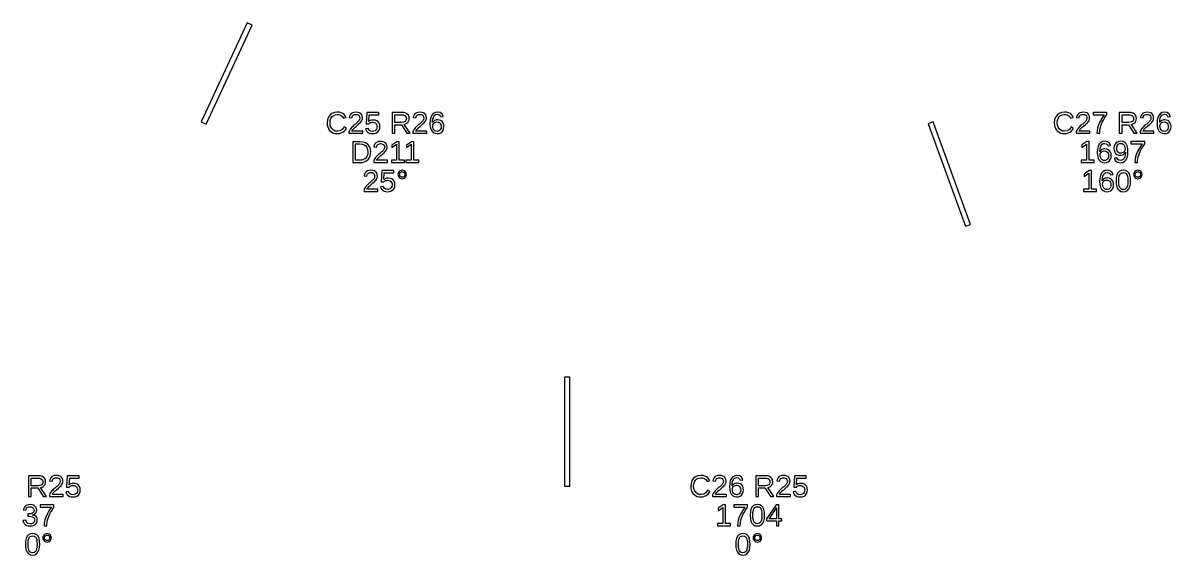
# Model space of a CAD drawing. Extents: x 194 to 2890, y 45 to 1503.
# Drawn here: x 2574.3 to 2890.1, y 956 to 1102.5 of the extents above; entities that cross this region are included whole.
import ezdxf

# ---------------------------------------------------------------- set-up
doc = ezdxf.new("R2010")
doc.units = 0
doc.layers.get('0').update_dxf_attribs({"linetype": 'CONTINUOUS'})

msp = doc.modelspace()

# ---------------------------------------------------------------- linework, layer by layer
for points in [[(2637.36, 1101.87), (2636, 1102.51), (2623.32, 1075.32), (2624.68, 1074.68)], [(2661.31, 1072.09), (2661.81, 1072.22), (2662.26, 1072.44), (2662.66, 1072.73), (2662.99, 1073.11), (2663.26, 1073.56), (2662.62, 1073.88), (2662.15, 1073.22), (2661.55, 1072.82), (2660.81, 1072.69), (2660.23, 1072.76), (2659.73, 1072.97), (2659.32, 1073.33), (2659.01, 1073.8), (2658.83, 1074.37), (2658.77, 1075.02), (2658.83, 1075.68), (2659, 1076.24), (2659.3, 1076.7), (2659.7, 1077.04), (2660.19, 1077.25), (2660.78, 1077.32), (2661.16, 1077.29), (2661.51, 1077.2), (2661.83, 1077.05), (2662.09, 1076.85), (2662.31, 1076.59), (2662.47, 1076.29), (2663.2, 1076.53), (2662.97, 1076.96), (2662.67, 1077.31), (2662.3, 1077.59), (2661.86, 1077.79), (2661.35, 1077.91), (2660.77, 1077.95), (2659.96, 1077.86), (2659.28, 1077.6), (2658.72, 1077.17), (2658.31, 1076.59), (2658.06, 1075.87), (2657.98, 1075.02), (2658.02, 1074.44), (2658.13, 1073.91), (2658.31, 1073.44), (2658.56, 1073.03), (2658.89, 1072.68), (2659.27, 1072.41), (2659.72, 1072.21), (2660.22, 1072.09), (2660.77, 1072.05)], [(2667.79, 1072.75), (2664.8, 1072.75), (2664.9, 1072.95), (2665.03, 1073.14), (2665.2, 1073.35), (2665.4, 1073.56), (2665.65, 1073.79), (2665.94, 1074.04), (2666.45, 1074.46), (2666.83, 1074.8), (2667.09, 1075.06), (2667.28, 1075.28), (2667.43, 1075.5), (2667.55, 1075.72), (2667.63, 1075.94), (2667.68, 1076.16), (2667.7, 1076.38), (2667.65, 1076.84), (2667.49, 1077.23), (2667.23, 1077.54), (2666.88, 1077.77), (2666.43, 1077.9), (2665.9, 1077.95), (2665.41, 1077.9), (2664.98, 1077.77), (2664.61, 1077.54), (2664.32, 1077.24), (2664.13, 1076.88), (2664.02, 1076.45), (2664.77, 1076.38), (2664.84, 1076.66), (2664.96, 1076.9), (2665.13, 1077.09), (2665.35, 1077.23), (2665.61, 1077.32), (2665.9, 1077.35), (2666.2, 1077.32), (2666.46, 1077.23), (2666.67, 1077.09), (2666.82, 1076.89), (2666.92, 1076.65), (2666.95, 1076.35), (2666.93, 1076.13), (2666.87, 1075.92), (2666.79, 1075.73), (2666.67, 1075.55), (2666.53, 1075.37), (2666.36, 1075.2), (2666.18, 1075.03), (2665.99, 1074.86), (2665.78, 1074.69), (2665.56, 1074.52), (2665.35, 1074.34), (2665.13, 1074.15), (2664.91, 1073.94), (2664.7, 1073.72), (2664.5, 1073.49), (2664.31, 1073.23), (2664.14, 1072.95), (2663.99, 1072.65), (2663.99, 1072.13), (2667.79, 1072.13)], [(2671.05, 1072.11), (2671.55, 1072.28), (2671.95, 1072.57), (2672.25, 1072.96), (2672.43, 1073.44), (2672.49, 1074), (2672.44, 1074.5), (2672.27, 1074.93), (2671.99, 1075.29), (2671.62, 1075.57), (2671.17, 1075.73), (2670.64, 1075.79), (2670.19, 1075.75), (2669.8, 1075.63), (2669.46, 1075.42), (2669.57, 1077.24), (2672.16, 1077.24), (2672.16, 1077.86), (2668.9, 1077.86), (2668.71, 1074.78), (2669.42, 1074.78), (2669.6, 1074.92), (2669.77, 1075.02), (2669.94, 1075.1), (2670.11, 1075.15), (2670.3, 1075.18), (2670.49, 1075.19), (2670.84, 1075.15), (2671.15, 1075.04), (2671.4, 1074.86), (2671.58, 1074.61), (2671.69, 1074.32), (2671.73, 1073.98), (2671.69, 1073.6), (2671.58, 1073.27), (2671.4, 1073), (2671.15, 1072.81), (2670.84, 1072.69), (2670.47, 1072.65), (2669.91, 1072.74), (2669.52, 1073.03), (2669.28, 1073.5), (2668.54, 1073.41), (2668.67, 1073.01), (2668.88, 1072.67), (2669.16, 1072.4), (2669.53, 1072.21), (2669.96, 1072.09), (2670.46, 1072.05)], [(2676.62, 1074.51), (2678.4, 1074.51), (2679.89, 1072.13), (2680.79, 1072.13), (2679.16, 1074.6), (2679.57, 1074.71), (2679.91, 1074.9), (2680.19, 1075.15), (2680.4, 1075.46), (2680.52, 1075.82), (2680.56, 1076.22), (2680.5, 1076.7), (2680.33, 1077.1), (2680.03, 1077.43), (2679.63, 1077.67), (2679.14, 1077.82), (2678.54, 1077.86), (2675.84, 1077.86), (2675.84, 1072.13), (2676.62, 1072.13)], [(2676.62, 1075.13), (2676.62, 1077.24), (2678.46, 1077.24), (2678.85, 1077.21), (2679.18, 1077.13), (2679.44, 1076.98), (2679.63, 1076.78), (2679.74, 1076.52), (2679.78, 1076.22), (2679.74, 1075.9), (2679.63, 1075.63), (2679.44, 1075.41), (2679.19, 1075.25), (2678.87, 1075.16), (2678.49, 1075.13)], [(2685.39, 1072.75), (2682.4, 1072.75), (2682.5, 1072.95), (2682.63, 1073.14), (2682.8, 1073.35), (2683, 1073.56), (2683.25, 1073.79), (2683.54, 1074.04), (2684.05, 1074.46), (2684.43, 1074.8), (2684.7, 1075.06), (2684.88, 1075.28), (2685.03, 1075.5), (2685.15, 1075.72), (2685.23, 1075.94), (2685.28, 1076.16), (2685.3, 1076.38), (2685.25, 1076.84), (2685.09, 1077.23), (2684.84, 1077.54), (2684.48, 1077.77), (2684.04, 1077.9), (2683.5, 1077.95), (2683.01, 1077.9), (2682.58, 1077.77), (2682.21, 1077.54), (2681.92, 1077.24), (2681.73, 1076.88), (2681.63, 1076.45), (2682.38, 1076.38), (2682.44, 1076.66), (2682.56, 1076.9), (2682.73, 1077.09), (2682.95, 1077.23), (2683.21, 1077.32), (2683.5, 1077.35), (2683.81, 1077.32), (2684.06, 1077.23), (2684.27, 1077.09), (2684.43, 1076.89), (2684.52, 1076.65), (2684.55, 1076.35), (2684.53, 1076.13), (2684.48, 1075.92), (2684.39, 1075.73), (2684.27, 1075.55), (2684.13, 1075.37), (2683.97, 1075.2), (2683.79, 1075.03), (2683.59, 1074.86), (2683.38, 1074.69), (2683.17, 1074.52), (2682.95, 1074.34), (2682.73, 1074.15), (2682.51, 1073.94), (2682.3, 1073.72), (2682.1, 1073.49), (2681.91, 1073.23), (2681.74, 1072.95), (2681.59, 1072.65), (2681.59, 1072.13), (2685.39, 1072.13)], [(2688.76, 1072.11), (2689.22, 1072.28), (2689.59, 1072.57), (2689.86, 1072.97), (2690.02, 1073.44), (2690.08, 1074.01), (2690.03, 1074.53), (2689.87, 1074.97), (2689.61, 1075.34), (2689.27, 1075.62), (2688.85, 1075.78), (2688.35, 1075.84), (2688.05, 1075.82), (2687.78, 1075.75), (2687.52, 1075.64), (2687.3, 1075.5), (2687.11, 1075.31), (2686.96, 1075.08), (2687, 1075.76), (2687.11, 1076.32), (2687.31, 1076.77), (2687.57, 1077.1), (2687.89, 1077.29), (2688.28, 1077.36), (2688.7, 1077.28), (2689.02, 1077.04), (2689.22, 1076.66), (2689.92, 1076.78), (2689.59, 1077.43), (2689.04, 1077.82), (2688.28, 1077.95), (2687.68, 1077.86), (2687.17, 1077.6), (2686.77, 1077.15), (2686.47, 1076.54), (2686.29, 1075.78), (2686.23, 1074.87), (2686.29, 1074.02), (2686.46, 1073.32), (2686.75, 1072.77), (2687.14, 1072.37), (2687.63, 1072.13), (2688.23, 1072.05)], [(2861.31, 1072.09), (2861.81, 1072.22), (2862.26, 1072.44), (2862.66, 1072.73), (2862.99, 1073.11), (2863.26, 1073.56), (2862.62, 1073.88), (2862.15, 1073.22), (2861.55, 1072.82), (2860.81, 1072.69), (2860.23, 1072.76), (2859.73, 1072.97), (2859.32, 1073.33), (2859.01, 1073.8), (2858.83, 1074.37), (2858.77, 1075.02), (2858.83, 1075.68), (2859, 1076.24), (2859.3, 1076.7), (2859.7, 1077.04), (2860.19, 1077.25), (2860.78, 1077.32), (2861.16, 1077.29), (2861.51, 1077.2), (2861.83, 1077.05), (2862.09, 1076.85), (2862.31, 1076.59), (2862.47, 1076.29), (2863.2, 1076.53), (2862.97, 1076.96), (2862.67, 1077.31), (2862.3, 1077.59), (2861.86, 1077.79), (2861.35, 1077.91), (2860.77, 1077.95), (2859.96, 1077.86), (2859.28, 1077.6), (2858.72, 1077.17), (2858.31, 1076.59), (2858.06, 1075.87), (2857.98, 1075.02), (2858.02, 1074.44), (2858.13, 1073.91), (2858.31, 1073.44), (2858.56, 1073.03), (2858.89, 1072.68), (2859.27, 1072.41), (2859.72, 1072.21), (2860.22, 1072.09), (2860.77, 1072.05)], [(2867.79, 1072.75), (2864.8, 1072.75), (2864.9, 1072.95), (2865.03, 1073.14), (2865.2, 1073.35), (2865.4, 1073.56), (2865.65, 1073.79), (2865.94, 1074.04), (2866.45, 1074.46), (2866.83, 1074.8), (2867.09, 1075.06), (2867.28, 1075.28), (2867.43, 1075.5), (2867.55, 1075.72), (2867.63, 1075.94), (2867.68, 1076.16), (2867.7, 1076.38), (2867.65, 1076.84), (2867.49, 1077.23), (2867.23, 1077.54), (2866.88, 1077.77), (2866.43, 1077.9), (2865.9, 1077.95), (2865.41, 1077.9), (2864.98, 1077.77), (2864.61, 1077.54), (2864.32, 1077.24), (2864.13, 1076.88), (2864.02, 1076.45), (2864.77, 1076.38), (2864.84, 1076.66), (2864.96, 1076.9), (2865.13, 1077.09), (2865.35, 1077.23), (2865.61, 1077.32), (2865.9, 1077.35), (2866.2, 1077.32), (2866.46, 1077.23), (2866.67, 1077.09), (2866.82, 1076.89), (2866.92, 1076.65), (2866.95, 1076.35), (2866.93, 1076.13), (2866.87, 1075.92), (2866.79, 1075.73), (2866.67, 1075.55), (2866.53, 1075.37), (2866.36, 1075.2), (2866.18, 1075.03), (2865.99, 1074.86), (2865.78, 1074.69), (2865.56, 1074.52), (2865.35, 1074.34), (2865.13, 1074.15), (2864.91, 1073.94), (2864.7, 1073.72), (2864.5, 1073.49), (2864.31, 1073.23), (2864.14, 1072.95), (2863.99, 1072.65), (2863.99, 1072.13), (2867.79, 1072.13)], [(2870.48, 1072.65), (2870.54, 1073.17), (2870.64, 1073.67), (2870.78, 1074.16), (2870.96, 1074.66), (2871.18, 1075.17), (2871.48, 1075.74), (2871.89, 1076.44), (2872.42, 1077.27), (2872.42, 1077.86), (2868.63, 1077.86), (2868.63, 1077.24), (2871.72, 1077.24), (2871.06, 1076.23), (2870.54, 1075.3), (2870.16, 1074.44), (2869.9, 1073.65), (2869.74, 1072.88), (2869.69, 1072.13), (2870.46, 1072.13)], [(2876.62, 1074.51), (2878.4, 1074.51), (2879.89, 1072.13), (2880.79, 1072.13), (2879.16, 1074.6), (2879.57, 1074.71), (2879.91, 1074.9), (2880.19, 1075.15), (2880.4, 1075.46), (2880.52, 1075.82), (2880.56, 1076.22), (2880.5, 1076.7), (2880.33, 1077.1), (2880.03, 1077.43), (2879.63, 1077.67), (2879.14, 1077.82), (2878.54, 1077.86), (2875.84, 1077.86), (2875.84, 1072.13), (2876.62, 1072.13)], [(2876.62, 1075.13), (2876.62, 1077.24), (2878.46, 1077.24), (2878.85, 1077.21), (2879.18, 1077.13), (2879.44, 1076.98), (2879.63, 1076.78), (2879.74, 1076.52), (2879.78, 1076.22), (2879.74, 1075.9), (2879.63, 1075.63), (2879.44, 1075.41), (2879.19, 1075.25), (2878.87, 1075.16), (2878.49, 1075.13)], [(2885.39, 1072.75), (2882.4, 1072.75), (2882.5, 1072.95), (2882.63, 1073.14), (2882.8, 1073.35), (2883, 1073.56), (2883.25, 1073.79), (2883.54, 1074.04), (2884.05, 1074.46), (2884.43, 1074.8), (2884.7, 1075.06), (2884.88, 1075.28), (2885.03, 1075.5), (2885.15, 1075.72), (2885.23, 1075.94), (2885.28, 1076.16), (2885.3, 1076.38), (2885.25, 1076.84), (2885.09, 1077.23), (2884.84, 1077.54), (2884.48, 1077.77), (2884.04, 1077.9), (2883.5, 1077.95), (2883.01, 1077.9), (2882.58, 1077.77), (2882.21, 1077.54), (2881.92, 1077.24), (2881.73, 1076.88), (2881.63, 1076.45), (2882.38, 1076.38), (2882.44, 1076.66), (2882.56, 1076.9), (2882.73, 1077.09), (2882.95, 1077.23), (2883.21, 1077.32), (2883.5, 1077.35), (2883.81, 1077.32), (2884.06, 1077.23), (2884.27, 1077.09), (2884.43, 1076.89), (2884.52, 1076.65), (2884.55, 1076.35), (2884.53, 1076.13), (2884.48, 1075.92), (2884.39, 1075.73), (2884.27, 1075.55), (2884.13, 1075.37), (2883.97, 1075.2), (2883.79, 1075.03), (2883.59, 1074.86), (2883.38, 1074.69), (2883.17, 1074.52), (2882.95, 1074.34), (2882.73, 1074.15), (2882.51, 1073.94), (2882.3, 1073.72), (2882.1, 1073.49), (2881.91, 1073.23), (2881.74, 1072.95), (2881.59, 1072.65), (2881.59, 1072.13), (2885.39, 1072.13)], [(2888.76, 1072.11), (2889.22, 1072.28), (2889.59, 1072.57), (2889.86, 1072.97), (2890.02, 1073.44), (2890.08, 1074.01), (2890.03, 1074.53), (2889.87, 1074.97), (2889.61, 1075.34), (2889.27, 1075.62), (2888.85, 1075.78), (2888.35, 1075.84), (2888.05, 1075.82), (2887.78, 1075.75), (2887.52, 1075.64), (2887.3, 1075.5), (2887.11, 1075.31), (2886.96, 1075.08), (2887, 1075.76), (2887.11, 1076.32), (2887.31, 1076.77), (2887.57, 1077.1), (2887.89, 1077.29), (2888.28, 1077.36), (2888.7, 1077.28), (2889.02, 1077.04), (2889.22, 1076.66), (2889.92, 1076.78), (2889.59, 1077.43), (2889.04, 1077.82), (2888.28, 1077.95), (2887.68, 1077.86), (2887.17, 1077.6), (2886.77, 1077.15), (2886.47, 1076.54), (2886.29, 1075.78), (2886.23, 1074.87), (2886.29, 1074.02), (2886.46, 1073.32), (2886.75, 1072.77), (2887.14, 1072.37), (2887.63, 1072.13), (2888.23, 1072.05)], [(2687.88, 1072.69), (2687.6, 1072.83), (2687.36, 1073.06), (2687.18, 1073.37), (2687.07, 1073.73), (2687.03, 1074.15), (2687.07, 1074.47), (2687.18, 1074.75), (2687.35, 1074.97), (2687.58, 1075.14), (2687.86, 1075.24), (2688.18, 1075.27), (2688.52, 1075.24), (2688.8, 1075.12), (2689.03, 1074.93), (2689.2, 1074.68), (2689.3, 1074.36), (2689.33, 1073.97), (2689.3, 1073.59), (2689.2, 1073.26), (2689.03, 1073), (2688.81, 1072.8), (2688.53, 1072.68), (2688.2, 1072.64)], [(2834.97, 1047.07), (2824.7, 1075.26), (2823.3, 1074.74), (2833.56, 1046.55)], [(2887.88, 1072.69), (2887.6, 1072.83), (2887.36, 1073.06), (2887.18, 1073.37), (2887.07, 1073.73), (2887.03, 1074.15), (2887.07, 1074.47), (2887.18, 1074.75), (2887.35, 1074.97), (2887.58, 1075.14), (2887.86, 1075.24), (2888.18, 1075.27), (2888.52, 1075.24), (2888.8, 1075.12), (2889.03, 1074.93), (2889.2, 1074.68), (2889.3, 1074.36), (2889.33, 1073.97), (2889.3, 1073.59), (2889.2, 1073.26), (2889.03, 1073), (2888.81, 1072.8), (2888.53, 1072.68), (2888.2, 1072.64)], [(2667.71, 1064.13), (2668.2, 1064.25), (2668.64, 1064.44), (2669.03, 1064.71), (2669.36, 1065.05), (2669.62, 1065.46), (2669.81, 1065.93), (2669.93, 1066.45), (2669.97, 1067.01), (2669.88, 1067.84), (2669.62, 1068.54), (2669.18, 1069.09), (2668.57, 1069.5), (2667.83, 1069.74), (2666.93, 1069.82), (2665.03, 1069.82), (2665.03, 1064.09), (2667.18, 1064.09)], [(2665.81, 1064.71), (2665.81, 1069.2), (2666.91, 1069.2), (2667.59, 1069.14), (2668.15, 1068.95), (2668.6, 1068.64), (2668.93, 1068.21), (2669.12, 1067.67), (2669.19, 1067.01), (2669.16, 1066.56), (2669.07, 1066.15), (2668.93, 1065.79), (2668.73, 1065.47), (2668.49, 1065.2), (2668.2, 1064.99), (2667.86, 1064.83), (2667.49, 1064.74), (2667.09, 1064.71)], [(2674.58, 1064.71), (2671.59, 1064.71), (2671.69, 1064.9), (2671.82, 1065.1), (2671.99, 1065.3), (2672.2, 1065.52), (2672.44, 1065.75), (2672.73, 1065.99), (2673.24, 1066.41), (2673.62, 1066.75), (2673.89, 1067.01), (2674.07, 1067.23), (2674.22, 1067.45), (2674.34, 1067.67), (2674.42, 1067.89), (2674.48, 1068.12), (2674.49, 1068.34), (2674.44, 1068.8), (2674.29, 1069.19), (2674.03, 1069.5), (2673.67, 1069.73), (2673.23, 1069.86), (2672.69, 1069.91), (2672.2, 1069.86), (2671.77, 1069.73), (2671.4, 1069.5), (2671.11, 1069.2), (2670.92, 1068.83), (2670.82, 1068.41), (2671.57, 1068.34), (2671.63, 1068.62), (2671.75, 1068.86), (2671.92, 1069.05), (2672.14, 1069.19), (2672.4, 1069.28), (2672.69, 1069.31), (2673, 1069.28), (2673.25, 1069.19), (2673.46, 1069.05), (2673.62, 1068.85), (2673.71, 1068.6), (2673.74, 1068.31), (2673.72, 1068.09), (2673.67, 1067.88), (2673.58, 1067.69), (2673.46, 1067.5), (2673.32, 1067.33), (2673.16, 1067.16), (2672.98, 1066.99), (2672.78, 1066.82), (2672.57, 1066.65), (2672.36, 1066.48), (2672.14, 1066.3), (2671.92, 1066.11), (2671.7, 1065.9), (2671.49, 1065.68), (2671.29, 1065.45), (2671.1, 1065.19), (2670.93, 1064.91), (2670.79, 1064.61), (2670.79, 1064.09), (2674.58, 1064.09)], [(2679.23, 1064.71), (2677.83, 1064.71), (2677.83, 1069.82), (2677.16, 1069.82), (2675.8, 1068.89), (2675.8, 1068.2), (2677.1, 1069.12), (2677.1, 1064.71), (2675.64, 1064.71), (2675.64, 1064.09), (2679.23, 1064.09)], [(2683.24, 1064.71), (2681.85, 1064.71), (2681.85, 1069.82), (2681.17, 1069.82), (2679.82, 1068.89), (2679.82, 1068.2), (2681.11, 1069.12), (2681.11, 1064.71), (2679.65, 1064.71), (2679.65, 1064.09), (2683.24, 1064.09)], [(2868.96, 1064.75), (2867.56, 1064.75), (2867.56, 1069.86), (2866.89, 1069.86), (2865.53, 1068.93), (2865.53, 1068.24), (2866.83, 1069.16), (2866.83, 1064.75), (2865.37, 1064.75), (2865.37, 1064.13), (2868.96, 1064.13)], [(2872.32, 1064.11), (2872.77, 1064.28), (2873.14, 1064.57), (2873.41, 1064.97), (2873.58, 1065.44), (2873.63, 1066.01), (2873.58, 1066.53), (2873.43, 1066.97), (2873.17, 1067.34), (2872.82, 1067.62), (2872.4, 1067.78), (2871.91, 1067.84), (2871.61, 1067.82), (2871.33, 1067.75), (2871.08, 1067.64), (2870.86, 1067.5), (2870.67, 1067.31), (2870.52, 1067.08), (2870.56, 1067.76), (2870.67, 1068.32), (2870.86, 1068.77), (2871.12, 1069.1), (2871.44, 1069.29), (2871.83, 1069.36), (2872.26, 1069.28), (2872.57, 1069.04), (2872.78, 1068.66), (2873.47, 1068.78), (2873.14, 1069.43), (2872.6, 1069.82), (2871.84, 1069.95), (2871.23, 1069.86), (2870.73, 1069.6), (2870.32, 1069.15), (2870.03, 1068.54), (2869.85, 1067.78), (2869.79, 1066.87), (2869.85, 1066.02), (2870.02, 1065.32), (2870.3, 1064.77), (2870.69, 1064.37), (2871.19, 1064.13), (2871.78, 1064.05)], [(2871.44, 1064.69), (2871.16, 1064.83), (2870.92, 1065.06), (2870.74, 1065.37), (2870.63, 1065.73), (2870.59, 1066.15), (2870.63, 1066.47), (2870.73, 1066.75), (2870.91, 1066.97), (2871.14, 1067.14), (2871.41, 1067.24), (2871.73, 1067.27), (2872.07, 1067.24), (2872.35, 1067.12), (2872.58, 1066.93), (2872.75, 1066.68), (2872.86, 1066.36), (2872.89, 1065.97), (2872.86, 1065.59), (2872.76, 1065.26), (2872.59, 1065), (2872.36, 1064.8), (2872.09, 1064.68), (2871.76, 1064.64)], [(2876.78, 1064.14), (2877.29, 1064.4), (2877.7, 1064.84), (2878, 1065.45), (2878.18, 1066.21), (2878.24, 1067.11), (2878.18, 1067.98), (2878.02, 1068.69), (2877.75, 1069.24), (2877.37, 1069.64), (2876.88, 1069.87), (2876.3, 1069.95), (2875.74, 1069.89), (2875.28, 1069.72), (2874.9, 1069.44), (2874.61, 1069.05), (2874.45, 1068.58), (2874.39, 1068.02), (2874.44, 1067.48), (2874.6, 1067.01), (2874.85, 1066.62), (2875.2, 1066.32), (2875.61, 1066.15), (2876.09, 1066.09), (2876.4, 1066.11), (2876.69, 1066.19), (2876.96, 1066.31), (2877.2, 1066.47), (2877.38, 1066.67), (2877.52, 1066.9), (2877.47, 1066.23), (2877.35, 1065.67), (2877.15, 1065.23), (2876.89, 1064.9), (2876.57, 1064.71), (2876.18, 1064.64), (2875.74, 1064.72), (2875.41, 1064.96), (2875.21, 1065.36), (2874.51, 1065.25), (2874.65, 1064.86), (2874.84, 1064.56), (2875.09, 1064.33), (2875.39, 1064.18), (2875.75, 1064.08), (2876.16, 1064.05)], [(2875.94, 1066.71), (2875.67, 1066.83), (2875.44, 1067.03), (2875.27, 1067.3), (2875.17, 1067.63), (2875.14, 1068.02), (2875.17, 1068.4), (2875.27, 1068.73), (2875.44, 1069), (2875.67, 1069.2), (2875.95, 1069.32), (2876.27, 1069.36), (2876.61, 1069.31), (2876.89, 1069.17), (2877.12, 1068.93), (2877.3, 1068.62), (2877.41, 1068.25), (2877.44, 1067.82), (2877.42, 1067.6), (2877.37, 1067.4), (2877.29, 1067.22), (2877.17, 1067.06), (2877.03, 1066.92), (2876.86, 1066.81), (2876.67, 1066.73), (2876.47, 1066.68), (2876.27, 1066.67)], [(2880.9, 1064.65), (2880.97, 1065.17), (2881.07, 1065.67), (2881.21, 1066.16), (2881.39, 1066.66), (2881.61, 1067.17), (2881.91, 1067.74), (2882.32, 1068.44), (2882.85, 1069.27), (2882.85, 1069.86), (2879.06, 1069.86), (2879.06, 1069.24), (2882.14, 1069.24), (2881.48, 1068.23), (2880.97, 1067.3), (2880.59, 1066.44), (2880.33, 1065.65), (2880.17, 1064.88), (2880.12, 1064.13), (2880.88, 1064.13)], [(2671.91, 1056.75), (2668.92, 1056.75), (2669.02, 1056.95), (2669.16, 1057.14), (2669.32, 1057.35), (2669.53, 1057.56), (2669.78, 1057.79), (2670.07, 1058.04), (2670.57, 1058.46), (2670.96, 1058.8), (2671.22, 1059.06), (2671.4, 1059.28), (2671.55, 1059.5), (2671.67, 1059.72), (2671.76, 1059.94), (2671.81, 1060.16), (2671.82, 1060.38), (2671.77, 1060.84), (2671.62, 1061.23), (2671.36, 1061.54), (2671, 1061.77), (2670.56, 1061.9), (2670.03, 1061.95), (2669.53, 1061.9), (2669.1, 1061.77), (2668.73, 1061.54), (2668.45, 1061.24), (2668.25, 1060.88), (2668.15, 1060.45), (2668.9, 1060.38), (2668.96, 1060.66), (2669.08, 1060.9), (2669.26, 1061.09), (2669.48, 1061.23), (2669.73, 1061.32), (2670.03, 1061.35), (2670.33, 1061.32), (2670.59, 1061.23), (2670.8, 1061.09), (2670.95, 1060.89), (2671.04, 1060.65), (2671.07, 1060.35), (2671.05, 1060.13), (2671, 1059.92), (2670.91, 1059.73), (2670.79, 1059.55), (2670.65, 1059.37), (2670.49, 1059.2), (2670.31, 1059.03), (2670.12, 1058.86), (2669.91, 1058.69), (2669.69, 1058.52), (2669.47, 1058.34), (2669.25, 1058.15), (2669.04, 1057.94), (2668.83, 1057.72), (2668.62, 1057.49), (2668.44, 1057.23), (2668.27, 1056.95), (2668.12, 1056.65), (2668.12, 1056.13), (2671.91, 1056.13)], [(2675.17, 1056.11), (2675.67, 1056.28), (2676.08, 1056.57), (2676.38, 1056.96), (2676.56, 1057.44), (2676.62, 1058), (2676.56, 1058.5), (2676.39, 1058.93), (2676.12, 1059.29), (2675.74, 1059.57), (2675.29, 1059.73), (2674.77, 1059.79), (2674.32, 1059.75), (2673.93, 1059.63), (2673.58, 1059.42), (2673.69, 1061.24), (2676.28, 1061.24), (2676.28, 1061.86), (2673.03, 1061.86), (2672.83, 1058.78), (2673.55, 1058.78), (2673.72, 1058.92), (2673.89, 1059.02), (2674.06, 1059.1), (2674.24, 1059.15), (2674.42, 1059.18), (2674.62, 1059.19), (2674.97, 1059.15), (2675.27, 1059.04), (2675.52, 1058.86), (2675.71, 1058.61), (2675.82, 1058.32), (2675.86, 1057.98), (2675.82, 1057.6), (2675.71, 1057.27), (2675.52, 1057), (2675.27, 1056.81), (2674.96, 1056.69), (2674.6, 1056.65), (2674.04, 1056.74), (2673.64, 1057.03), (2673.41, 1057.5), (2672.67, 1057.41), (2672.79, 1057.01), (2673, 1056.67), (2673.29, 1056.4), (2673.65, 1056.21), (2674.08, 1056.09), (2674.58, 1056.05)], [(2678.94, 1059.67), (2679.21, 1059.78), (2679.46, 1059.97), (2679.65, 1060.21), (2679.76, 1060.48), (2679.8, 1060.79), (2679.76, 1061.1), (2679.65, 1061.37), (2679.46, 1061.61), (2679.22, 1061.8), (2678.94, 1061.91), (2678.63, 1061.95), (2678.32, 1061.91), (2678.05, 1061.8), (2677.8, 1061.61), (2677.62, 1061.37), (2677.5, 1061.09), (2677.46, 1060.79), (2677.5, 1060.49), (2677.62, 1060.22), (2677.81, 1059.97), (2678.05, 1059.78), (2678.33, 1059.67), (2678.63, 1059.63)], [(2678.44, 1060.08), (2678.27, 1060.15), (2678.12, 1060.27), (2678, 1060.43), (2677.93, 1060.6), (2677.91, 1060.79), (2677.93, 1060.98), (2678, 1061.15), (2678.12, 1061.31), (2678.27, 1061.43), (2678.44, 1061.5), (2678.63, 1061.52), (2678.83, 1061.5), (2679, 1061.43), (2679.15, 1061.31), (2679.26, 1061.16), (2679.33, 1060.99), (2679.36, 1060.79), (2679.33, 1060.6), (2679.26, 1060.42), (2679.15, 1060.27), (2678.99, 1060.15), (2678.82, 1060.08), (2678.63, 1060.06)], [(2869.61, 1056.75), (2868.21, 1056.75), (2868.21, 1061.86), (2867.54, 1061.86), (2866.18, 1060.93), (2866.18, 1060.24), (2867.48, 1061.16), (2867.48, 1056.75), (2866.02, 1056.75), (2866.02, 1056.13), (2869.61, 1056.13)], [(2872.97, 1056.11), (2873.42, 1056.28), (2873.79, 1056.57), (2874.07, 1056.97), (2874.23, 1057.44), (2874.28, 1058.01), (2874.23, 1058.53), (2874.08, 1058.97), (2873.82, 1059.34), (2873.47, 1059.62), (2873.05, 1059.78), (2872.56, 1059.84), (2872.26, 1059.82), (2871.98, 1059.75), (2871.73, 1059.64), (2871.51, 1059.5), (2871.32, 1059.31), (2871.17, 1059.08), (2871.21, 1059.76), (2871.32, 1060.32), (2871.51, 1060.77), (2871.77, 1061.1), (2872.1, 1061.29), (2872.48, 1061.36), (2872.91, 1061.28), (2873.23, 1061.04), (2873.43, 1060.66), (2874.13, 1060.78), (2873.79, 1061.43), (2873.25, 1061.82), (2872.49, 1061.95), (2871.88, 1061.86), (2871.38, 1061.6), (2870.97, 1061.15), (2870.68, 1060.54), (2870.5, 1059.78), (2870.44, 1058.87), (2870.5, 1058.02), (2870.67, 1057.32), (2870.95, 1056.77), (2871.34, 1056.37), (2871.84, 1056.13), (2872.43, 1056.05)], [(2877.56, 1056.13), (2878.06, 1056.39), (2878.45, 1056.81), (2878.73, 1057.39), (2878.9, 1058.12), (2878.96, 1059), (2878.91, 1059.89), (2878.75, 1060.63), (2878.48, 1061.21), (2878.1, 1061.62), (2877.6, 1061.87), (2876.98, 1061.95), (2876.35, 1061.87), (2875.84, 1061.62), (2875.46, 1061.21), (2875.19, 1060.64), (2875.03, 1059.9), (2874.98, 1059), (2875.03, 1058.11), (2875.2, 1057.38), (2875.47, 1056.8), (2875.86, 1056.38), (2876.35, 1056.13), (2876.96, 1056.05)], [(2876.57, 1056.71), (2876.25, 1056.9), (2876.02, 1057.21), (2875.85, 1057.66), (2875.75, 1058.26), (2875.72, 1059), (2875.75, 1059.76), (2875.85, 1060.36), (2876.01, 1060.81), (2876.25, 1061.11), (2876.57, 1061.29), (2876.98, 1061.36), (2877.38, 1061.29), (2877.7, 1061.11), (2877.93, 1060.8), (2878.09, 1060.35), (2878.18, 1059.75), (2878.22, 1059), (2878.18, 1058.27), (2878.08, 1057.68), (2877.91, 1057.23), (2877.68, 1056.91), (2877.36, 1056.71), (2876.97, 1056.65)], [(2881.25, 1059.67), (2881.53, 1059.78), (2881.77, 1059.97), (2881.96, 1060.21), (2882.08, 1060.48), (2882.12, 1060.79), (2882.08, 1061.1), (2881.97, 1061.37), (2881.78, 1061.61), (2881.53, 1061.8), (2881.26, 1061.91), (2880.95, 1061.95), (2880.64, 1061.91), (2880.36, 1061.8), (2880.12, 1061.61), (2879.93, 1061.37), (2879.82, 1061.09), (2879.78, 1060.79), (2879.82, 1060.49), (2879.93, 1060.22), (2880.13, 1059.97), (2880.37, 1059.78), (2880.64, 1059.67), (2880.95, 1059.63)], [(2880.76, 1060.08), (2880.59, 1060.15), (2880.44, 1060.27), (2880.32, 1060.43), (2880.25, 1060.6), (2880.23, 1060.79), (2880.25, 1060.98), (2880.32, 1061.15), (2880.44, 1061.31), (2880.59, 1061.43), (2880.76, 1061.5), (2880.95, 1061.52), (2881.14, 1061.5), (2881.31, 1061.43), (2881.46, 1061.31), (2881.58, 1061.16), (2881.65, 1060.99), (2881.67, 1060.79), (2881.65, 1060.6), (2881.58, 1060.42), (2881.46, 1060.27), (2881.31, 1060.15), (2881.14, 1060.08), (2880.95, 1060.06)], [(2872.09, 1056.69), (2871.81, 1056.83), (2871.57, 1057.06), (2871.39, 1057.37), (2871.28, 1057.73), (2871.24, 1058.15), (2871.28, 1058.47), (2871.38, 1058.75), (2871.56, 1058.97), (2871.79, 1059.14), (2872.06, 1059.24), (2872.38, 1059.27), (2872.72, 1059.24), (2873, 1059.12), (2873.23, 1058.93), (2873.4, 1058.68), (2873.51, 1058.36), (2873.54, 1057.97), (2873.51, 1057.59), (2873.41, 1057.26), (2873.24, 1057), (2873.01, 1056.8), (2872.74, 1056.68), (2872.41, 1056.64)], [(2724.75, 1005), (2723.25, 1005), (2723.25, 975), (2724.75, 975)], [(2576.62, 974.512), (2578.4, 974.512), (2579.89, 972.132), (2580.79, 972.132), (2579.16, 974.601), (2579.57, 974.713), (2579.91, 974.896), (2580.19, 975.151), (2580.4, 975.463), (2580.52, 975.821), (2580.56, 976.225), (2580.5, 976.702), (2580.33, 977.104), (2580.03, 977.431), (2579.63, 977.672), (2579.14, 977.816), (2578.54, 977.864), (2575.84, 977.864), (2575.84, 972.132), (2576.62, 972.132)], [(2576.62, 975.126), (2576.62, 977.242), (2578.46, 977.242), (2578.85, 977.213), (2579.18, 977.125), (2579.44, 976.979), (2579.63, 976.778), (2579.74, 976.524), (2579.78, 976.217), (2579.74, 975.898), (2579.63, 975.63), (2579.44, 975.413), (2579.19, 975.254), (2578.87, 975.158), (2578.49, 975.126)], [(2585.39, 972.754), (2582.4, 972.754), (2582.5, 972.946), (2582.63, 973.144), (2582.8, 973.346), (2583, 973.559), (2583.25, 973.789), (2583.54, 974.036), (2584.05, 974.457), (2584.43, 974.797), (2584.7, 975.057), (2584.88, 975.277), (2585.03, 975.496), (2585.15, 975.716), (2585.23, 975.936), (2585.28, 976.157), (2585.3, 976.379), (2585.25, 976.843), (2585.09, 977.23), (2584.84, 977.541), (2584.48, 977.768), (2584.04, 977.904), (2583.5, 977.95), (2583.01, 977.905), (2582.58, 977.769), (2582.21, 977.543), (2581.92, 977.24), (2581.73, 976.876), (2581.63, 976.448), (2582.38, 976.379), (2582.44, 976.663), (2582.56, 976.901), (2582.73, 977.093), (2582.95, 977.235), (2583.21, 977.319), (2583.5, 977.348), (2583.81, 977.319), (2584.06, 977.232), (2584.27, 977.087), (2584.43, 976.89), (2584.52, 976.646), (2584.55, 976.355), (2584.53, 976.13), (2584.48, 975.921), (2584.39, 975.728), (2584.27, 975.547), (2584.13, 975.37), (2583.97, 975.199), (2583.79, 975.031), (2583.59, 974.863), (2583.38, 974.695), (2583.17, 974.522), (2582.95, 974.34), (2582.73, 974.148), (2582.51, 973.943), (2582.3, 973.724), (2582.1, 973.488), (2581.91, 973.233), (2581.74, 972.953), (2581.59, 972.648), (2581.59, 972.132), (2585.39, 972.132)], [(2588.65, 972.108), (2589.15, 972.282), (2589.56, 972.571), (2589.86, 972.961), (2590.03, 973.437), (2590.09, 973.999), (2590.04, 974.497), (2589.87, 974.929), (2589.59, 975.293), (2589.22, 975.569), (2588.77, 975.734), (2588.24, 975.789), (2587.8, 975.749), (2587.4, 975.627), (2587.06, 975.423), (2587.17, 977.242), (2589.76, 977.242), (2589.76, 977.864), (2586.5, 977.864), (2586.31, 974.78), (2587.03, 974.78), (2587.2, 974.915), (2587.37, 975.021), (2587.54, 975.098), (2587.71, 975.15), (2587.9, 975.181), (2588.09, 975.191), (2588.45, 975.154), (2588.75, 975.043), (2589, 974.858), (2589.18, 974.612), (2589.3, 974.321), (2589.33, 973.983), (2589.3, 973.597), (2589.19, 973.271), (2589, 973.004), (2588.75, 972.806), (2588.44, 972.688), (2588.08, 972.648), (2587.52, 972.743), (2587.12, 973.026), (2586.88, 973.499), (2586.14, 973.413), (2586.27, 973.006), (2586.48, 972.668), (2586.77, 972.4), (2587.13, 972.206), (2587.56, 972.089), (2588.06, 972.05)], [(2761.31, 972.093), (2761.81, 972.222), (2762.26, 972.437), (2762.66, 972.734), (2762.99, 973.109), (2763.26, 973.564), (2762.62, 973.881), (2762.15, 973.219), (2761.55, 972.821), (2760.81, 972.689), (2760.23, 972.76), (2759.73, 972.974), (2759.32, 973.33), (2759.01, 973.803), (2758.83, 974.368), (2758.77, 975.024), (2758.83, 975.685), (2759, 976.244), (2759.3, 976.703), (2759.7, 977.043), (2760.19, 977.247), (2760.78, 977.315), (2761.16, 977.286), (2761.51, 977.198), (2761.83, 977.051), (2762.09, 976.848), (2762.31, 976.593), (2762.47, 976.286), (2763.2, 976.53), (2762.97, 976.961), (2762.67, 977.315), (2762.3, 977.592), (2761.86, 977.791), (2761.35, 977.91), (2760.77, 977.95), (2759.96, 977.863), (2759.28, 977.604), (2758.72, 977.173), (2758.31, 976.589), (2758.06, 975.873), (2757.98, 975.024), (2758.02, 974.441), (2758.13, 973.913), (2758.31, 973.44), (2758.56, 973.028), (2758.89, 972.685), (2759.27, 972.41), (2759.72, 972.21), (2760.22, 972.09), (2760.77, 972.05)], [(2767.79, 972.754), (2764.8, 972.754), (2764.9, 972.946), (2765.03, 973.144), (2765.2, 973.346), (2765.4, 973.559), (2765.65, 973.789), (2765.94, 974.036), (2766.45, 974.457), (2766.83, 974.797), (2767.09, 975.057), (2767.28, 975.277), (2767.43, 975.496), (2767.55, 975.716), (2767.63, 975.936), (2767.68, 976.157), (2767.7, 976.379), (2767.65, 976.843), (2767.49, 977.23), (2767.23, 977.541), (2766.88, 977.768), (2766.43, 977.904), (2765.9, 977.95), (2765.41, 977.905), (2764.98, 977.769), (2764.61, 977.543), (2764.32, 977.24), (2764.13, 976.876), (2764.02, 976.448), (2764.77, 976.379), (2764.84, 976.663), (2764.96, 976.901), (2765.13, 977.093), (2765.35, 977.235), (2765.61, 977.319), (2765.9, 977.348), (2766.2, 977.319), (2766.46, 977.232), (2766.67, 977.087), (2766.82, 976.89), (2766.92, 976.646), (2766.95, 976.355), (2766.93, 976.13), (2766.87, 975.921), (2766.79, 975.728), (2766.67, 975.547), (2766.53, 975.37), (2766.36, 975.199), (2766.18, 975.031), (2765.99, 974.863), (2765.78, 974.695), (2765.56, 974.522), (2765.35, 974.34), (2765.13, 974.148), (2764.91, 973.943), (2764.7, 973.724), (2764.5, 973.488), (2764.31, 973.233), (2764.14, 972.953), (2763.99, 972.648), (2763.99, 972.132), (2767.79, 972.132)], [(2771.16, 972.108), (2771.61, 972.283), (2771.98, 972.575), (2772.26, 972.967), (2772.42, 973.445), (2772.48, 974.007), (2772.42, 974.528), (2772.27, 974.973), (2772.01, 975.342), (2771.66, 975.618), (2771.24, 975.783), (2770.75, 975.838), (2770.45, 975.817), (2770.17, 975.752), (2769.92, 975.645), (2769.7, 975.496), (2769.51, 975.309), (2769.36, 975.081), (2769.4, 975.761), (2769.51, 976.325), (2769.7, 976.772), (2769.96, 977.096), (2770.29, 977.291), (2770.67, 977.356), (2771.1, 977.278), (2771.42, 977.045), (2771.62, 976.656), (2772.32, 976.782), (2771.99, 977.431), (2771.44, 977.82), (2770.68, 977.95), (2770.08, 977.861), (2769.57, 977.595), (2769.16, 977.152), (2768.87, 976.544), (2768.69, 975.782), (2768.63, 974.866), (2768.69, 974.022), (2768.86, 973.323), (2769.14, 972.77), (2769.54, 972.37), (2770.03, 972.13), (2770.62, 972.05)], [(2776.62, 974.512), (2778.4, 974.512), (2779.89, 972.132), (2780.79, 972.132), (2779.16, 974.601), (2779.57, 974.713), (2779.91, 974.896), (2780.19, 975.151), (2780.4, 975.463), (2780.52, 975.821), (2780.56, 976.225), (2780.5, 976.702), (2780.33, 977.104), (2780.03, 977.431), (2779.63, 977.672), (2779.14, 977.816), (2778.54, 977.864), (2775.84, 977.864), (2775.84, 972.132), (2776.62, 972.132)], [(2776.62, 975.126), (2776.62, 977.242), (2778.46, 977.242), (2778.85, 977.213), (2779.18, 977.125), (2779.44, 976.979), (2779.63, 976.778), (2779.74, 976.524), (2779.78, 976.217), (2779.74, 975.898), (2779.63, 975.63), (2779.44, 975.413), (2779.19, 975.254), (2778.87, 975.158), (2778.49, 975.126)], [(2785.39, 972.754), (2782.4, 972.754), (2782.5, 972.946), (2782.63, 973.144), (2782.8, 973.346), (2783, 973.559), (2783.25, 973.789), (2783.54, 974.036), (2784.05, 974.457), (2784.43, 974.797), (2784.7, 975.057), (2784.88, 975.277), (2785.03, 975.496), (2785.15, 975.716), (2785.23, 975.936), (2785.28, 976.157), (2785.3, 976.379), (2785.25, 976.843), (2785.09, 977.23), (2784.84, 977.541), (2784.48, 977.768), (2784.04, 977.904), (2783.5, 977.95), (2783.01, 977.905), (2782.58, 977.769), (2782.21, 977.543), (2781.92, 977.24), (2781.73, 976.876), (2781.63, 976.448), (2782.38, 976.379), (2782.44, 976.663), (2782.56, 976.901), (2782.73, 977.093), (2782.95, 977.235), (2783.21, 977.319), (2783.5, 977.348), (2783.81, 977.319), (2784.06, 977.232), (2784.27, 977.087), (2784.43, 976.89), (2784.52, 976.646), (2784.55, 976.355), (2784.53, 976.13), (2784.48, 975.921), (2784.39, 975.728), (2784.27, 975.547), (2784.13, 975.37), (2783.97, 975.199), (2783.79, 975.031), (2783.59, 974.863), (2783.38, 974.695), (2783.17, 974.522), (2782.95, 974.34), (2782.73, 974.148), (2782.51, 973.943), (2782.3, 973.724), (2782.1, 973.488), (2781.91, 973.233), (2781.74, 972.953), (2781.59, 972.648), (2781.59, 972.132), (2785.39, 972.132)], [(2788.65, 972.108), (2789.15, 972.282), (2789.56, 972.571), (2789.86, 972.961), (2790.03, 973.437), (2790.09, 973.999), (2790.04, 974.497), (2789.87, 974.929), (2789.59, 975.293), (2789.22, 975.569), (2788.77, 975.734), (2788.24, 975.789), (2787.8, 975.749), (2787.4, 975.627), (2787.06, 975.423), (2787.17, 977.242), (2789.76, 977.242), (2789.76, 977.864), (2786.5, 977.864), (2786.31, 974.78), (2787.03, 974.78), (2787.2, 974.915), (2787.37, 975.021), (2787.54, 975.098), (2787.71, 975.15), (2787.9, 975.181), (2788.09, 975.191), (2788.45, 975.154), (2788.75, 975.043), (2789, 974.858), (2789.18, 974.612), (2789.3, 974.321), (2789.33, 973.983), (2789.3, 973.597), (2789.19, 973.271), (2789, 973.004), (2788.75, 972.806), (2788.44, 972.688), (2788.08, 972.648), (2787.52, 972.743), (2787.12, 973.026), (2786.88, 973.499), (2786.14, 973.413), (2786.27, 973.006), (2786.48, 972.668), (2786.77, 972.4), (2787.13, 972.206), (2787.56, 972.089), (2788.06, 972.05)], [(2770.28, 972.687), (2770, 972.828), (2769.76, 973.063), (2769.58, 973.372), (2769.47, 973.734), (2769.43, 974.15), (2769.47, 974.474), (2769.57, 974.749), (2769.75, 974.974), (2769.98, 975.14), (2770.26, 975.239), (2770.58, 975.273), (2770.91, 975.235), (2771.2, 975.122), (2771.43, 974.935), (2771.6, 974.678), (2771.7, 974.358), (2771.73, 973.975), (2771.7, 973.589), (2771.6, 973.263), (2771.43, 972.996), (2771.2, 972.798), (2770.93, 972.68), (2770.6, 972.64)], [(2576.9, 964.099), (2577.38, 964.244), (2577.76, 964.486), (2578.04, 964.816), (2578.21, 965.225), (2578.27, 965.714), (2578.23, 966.06), (2578.11, 966.363), (2577.91, 966.626), (2577.64, 966.835), (2577.31, 966.978), (2576.91, 967.057), (2576.91, 967.073), (2577.27, 967.179), (2577.57, 967.335), (2577.8, 967.539), (2577.97, 967.791), (2578.08, 968.089), (2578.11, 968.432), (2578.06, 968.875), (2577.9, 969.247), (2577.63, 969.549), (2577.27, 969.772), (2576.82, 969.905), (2576.29, 969.95), (2575.8, 969.906), (2575.37, 969.774), (2575, 969.555), (2574.71, 969.258), (2574.52, 968.892), (2574.42, 968.457), (2575.15, 968.4), (2575.21, 968.678), (2575.33, 968.911), (2575.5, 969.099), (2575.72, 969.237), (2575.98, 969.32), (2576.28, 969.348), (2576.61, 969.318), (2576.88, 969.229), (2577.09, 969.081), (2577.24, 968.882), (2577.33, 968.64), (2577.36, 968.355), (2577.32, 968.068), (2577.21, 967.826), (2577.03, 967.629), (2576.77, 967.483), (2576.46, 967.395), (2576.09, 967.366), (2575.69, 967.366), (2575.69, 966.731), (2576.11, 966.731), (2576.53, 966.702), (2576.87, 966.615), (2577.15, 966.469), (2577.35, 966.271), (2577.47, 966.028), (2577.51, 965.739), (2577.47, 965.41), (2577.37, 965.14), (2577.19, 964.929), (2576.96, 964.778), (2576.67, 964.687), (2576.32, 964.656), (2575.69, 964.769), (2575.28, 965.108), (2575.07, 965.674), (2574.32, 965.604), (2574.43, 965.134), (2574.63, 964.746), (2574.93, 964.443), (2575.32, 964.225), (2575.78, 964.094), (2576.32, 964.05)], [(2580.9, 964.655), (2580.97, 965.166), (2581.07, 965.665), (2581.21, 966.161), (2581.39, 966.662), (2581.61, 967.167), (2581.91, 967.739), (2582.32, 968.44), (2582.85, 969.27), (2582.85, 969.864), (2579.06, 969.864), (2579.06, 969.242), (2582.14, 969.242), (2581.48, 968.228), (2580.97, 967.295), (2580.59, 966.445), (2580.33, 965.648), (2580.17, 964.877), (2580.12, 964.132), (2580.88, 964.132)], [(2768.96, 964.754), (2767.56, 964.754), (2767.56, 969.864), (2766.89, 969.864), (2765.53, 968.933), (2765.53, 968.241), (2766.83, 969.165), (2766.83, 964.754), (2765.37, 964.754), (2765.37, 964.132), (2768.96, 964.132)], [(2771.64, 964.655), (2771.7, 965.166), (2771.8, 965.665), (2771.94, 966.161), (2772.12, 966.662), (2772.34, 967.167), (2772.64, 967.739), (2773.05, 968.44), (2773.58, 969.27), (2773.58, 969.864), (2769.79, 969.864), (2769.79, 969.242), (2772.87, 969.242), (2772.22, 968.228), (2771.7, 967.295), (2771.32, 966.445), (2771.06, 965.648), (2770.9, 964.877), (2770.85, 964.132), (2771.62, 964.132)], [(2776.91, 964.134), (2777.41, 964.387), (2777.8, 964.807), (2778.08, 965.387), (2778.25, 966.118), (2778.31, 967), (2778.26, 967.894), (2778.09, 968.629), (2777.83, 969.205), (2777.45, 969.619), (2776.95, 969.867), (2776.33, 969.95), (2775.7, 969.868), (2775.19, 969.623), (2774.81, 969.213), (2774.54, 968.64), (2774.38, 967.902), (2774.33, 967), (2774.38, 966.114), (2774.55, 965.382), (2774.82, 964.803), (2775.21, 964.385), (2775.7, 964.134), (2776.31, 964.05)], [(2782.22, 965.429), (2783.02, 965.429), (2783.02, 966.007), (2782.22, 966.007), (2782.22, 969.864), (2781.45, 969.864), (2778.83, 965.999), (2778.83, 965.429), (2781.53, 965.429), (2781.53, 964.132), (2782.22, 964.132)], [(2775.92, 964.711), (2775.6, 964.9), (2775.37, 965.214), (2775.2, 965.664), (2775.1, 966.259), (2775.07, 967), (2775.1, 967.759), (2775.2, 968.362), (2775.36, 968.806), (2775.6, 969.112), (2775.92, 969.295), (2776.33, 969.356), (2776.73, 969.294), (2777.04, 969.108), (2777.28, 968.798), (2777.44, 968.351), (2777.53, 967.751), (2777.56, 967), (2777.53, 966.271), (2777.43, 965.68), (2777.26, 965.226), (2777.02, 964.905), (2776.71, 964.712), (2776.32, 964.648)], [(2779.5, 966.007), (2779.57, 966.089), (2779.79, 966.39), (2781.25, 968.554), (2781.3, 968.618), (2781.35, 968.708), (2781.41, 968.823), (2781.47, 968.932), (2781.51, 969.004), (2781.53, 969.038), (2781.53, 966.007)], [(2577.56, 956.134), (2578.06, 956.387), (2578.45, 956.807), (2578.73, 957.387), (2578.9, 958.118), (2578.96, 959), (2578.91, 959.894), (2578.75, 960.629), (2578.48, 961.205), (2578.1, 961.619), (2577.6, 961.867), (2576.98, 961.95), (2576.35, 961.868), (2575.84, 961.623), (2575.46, 961.213), (2575.19, 960.64), (2575.03, 959.902), (2574.98, 959), (2575.03, 958.114), (2575.2, 957.382), (2575.47, 956.803), (2575.86, 956.385), (2576.35, 956.134), (2576.96, 956.05)], [(2576.57, 956.711), (2576.25, 956.9), (2576.02, 957.214), (2575.85, 957.664), (2575.75, 958.259), (2575.72, 959), (2575.75, 959.759), (2575.85, 960.362), (2576.01, 960.806), (2576.25, 961.112), (2576.57, 961.295), (2576.98, 961.356), (2577.38, 961.294), (2577.7, 961.108), (2577.93, 960.798), (2578.09, 960.351), (2578.18, 959.751), (2578.22, 959), (2578.18, 958.271), (2578.08, 957.68), (2577.91, 957.226), (2577.68, 956.905), (2577.36, 956.712), (2576.97, 956.648)], [(2581.25, 959.668), (2581.53, 959.781), (2581.77, 959.968), (2581.96, 960.21), (2582.08, 960.484), (2582.12, 960.79), (2582.08, 961.097), (2581.97, 961.371), (2581.78, 961.612), (2581.53, 961.8), (2581.26, 961.912), (2580.95, 961.95), (2580.64, 961.912), (2580.36, 961.798), (2580.12, 961.608), (2579.93, 961.365), (2579.82, 961.093), (2579.78, 960.79), (2579.82, 960.488), (2579.93, 960.215), (2580.13, 959.972), (2580.37, 959.783), (2580.64, 959.669), (2580.95, 959.631)], [(2580.76, 960.082), (2580.59, 960.154), (2580.44, 960.274), (2580.32, 960.427), (2580.25, 960.599), (2580.23, 960.79), (2580.25, 960.981), (2580.32, 961.154), (2580.44, 961.307), (2580.59, 961.427), (2580.76, 961.499), (2580.95, 961.523), (2581.14, 961.499), (2581.31, 961.429), (2581.46, 961.311), (2581.58, 961.159), (2581.65, 960.986), (2581.67, 960.79), (2581.65, 960.597), (2581.58, 960.424), (2581.46, 960.271), (2581.31, 960.153), (2581.14, 960.082), (2580.95, 960.058)], [(2772.93, 956.134), (2773.43, 956.387), (2773.82, 956.807), (2774.1, 957.387), (2774.27, 958.118), (2774.33, 959), (2774.27, 959.894), (2774.11, 960.629), (2773.84, 961.205), (2773.46, 961.619), (2772.96, 961.867), (2772.35, 961.95), (2771.72, 961.868), (2771.21, 961.623), (2770.82, 961.213), (2770.56, 960.64), (2770.4, 959.902), (2770.34, 959), (2770.4, 958.114), (2770.56, 957.382), (2770.84, 956.803), (2771.22, 956.385), (2771.72, 956.134), (2772.32, 956.05)], [(2771.94, 956.711), (2771.62, 956.9), (2771.38, 957.214), (2771.22, 957.664), (2771.12, 958.259), (2771.08, 959), (2771.12, 959.759), (2771.21, 960.362), (2771.38, 960.806), (2771.62, 961.112), (2771.94, 961.295), (2772.35, 961.356), (2772.75, 961.294), (2773.06, 961.108), (2773.29, 960.798), (2773.45, 960.351), (2773.55, 959.751), (2773.58, 959), (2773.55, 958.271), (2773.45, 957.68), (2773.28, 957.226), (2773.04, 956.905), (2772.72, 956.712), (2772.33, 956.648)], [(2776.62, 959.668), (2776.89, 959.781), (2777.14, 959.968), (2777.33, 960.21), (2777.44, 960.484), (2777.48, 960.79), (2777.45, 961.097), (2777.33, 961.371), (2777.14, 961.612), (2776.9, 961.8), (2776.62, 961.912), (2776.32, 961.95), (2776.01, 961.912), (2775.73, 961.798), (2775.49, 961.608), (2775.3, 961.365), (2775.19, 961.093), (2775.15, 960.79), (2775.19, 960.488), (2775.3, 960.215), (2775.49, 959.972), (2775.74, 959.783), (2776.01, 959.669), (2776.32, 959.631)], [(2776.13, 960.082), (2775.96, 960.154), (2775.8, 960.274), (2775.69, 960.427), (2775.61, 960.599), (2775.59, 960.79), (2775.61, 960.981), (2775.68, 961.154), (2775.8, 961.307), (2775.95, 961.427), (2776.12, 961.499), (2776.32, 961.523), (2776.51, 961.499), (2776.68, 961.429), (2776.83, 961.311), (2776.95, 961.159), (2777.02, 960.986), (2777.04, 960.79), (2777.02, 960.597), (2776.95, 960.424), (2776.83, 960.271), (2776.68, 960.153), (2776.51, 960.082), (2776.32, 960.058)]]:
    msp.add_lwpolyline(points, close=True)

doc.saveas('drawing.dxf')
